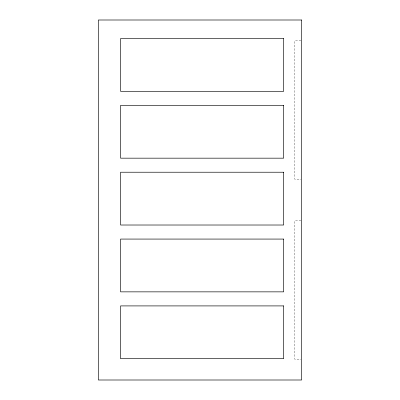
<?xml version="1.0" encoding="UTF-8"?>
<svg xmlns="http://www.w3.org/2000/svg" width="400" height="400" viewBox="0 0 400 400"><rect width="100%" height="100%" fill="white"/><g stroke="black" fill="none" stroke-linecap="round" stroke-linejoin="round"><path stroke-width="0.3" stroke-dasharray="2 1.5" d="M301.03 40.71L294.815 40.71L294.815 179.29L301.03 179.29M301.03 220.71L294.815 220.71L294.815 359.29L301.03 359.29"/><path stroke-width="0.6" d="M301.65 20L98.35 20L98.35 380L301.65 380L301.65 20M283.675 38.545L120.555 38.545L120.555 91.33L283.675 91.33L283.675 38.545M283.675 105.385L120.555 105.385L120.555 158.17L283.675 158.17L283.675 105.385M283.675 172.225L120.555 172.225L120.555 225.015L283.675 225.015L283.675 172.225M283.675 239.07L120.555 239.07L120.555 291.855L283.675 291.855L283.675 239.07M283.675 305.91L120.555 305.91L120.555 358.695L283.675 358.695L283.675 305.91"/></g></svg>
